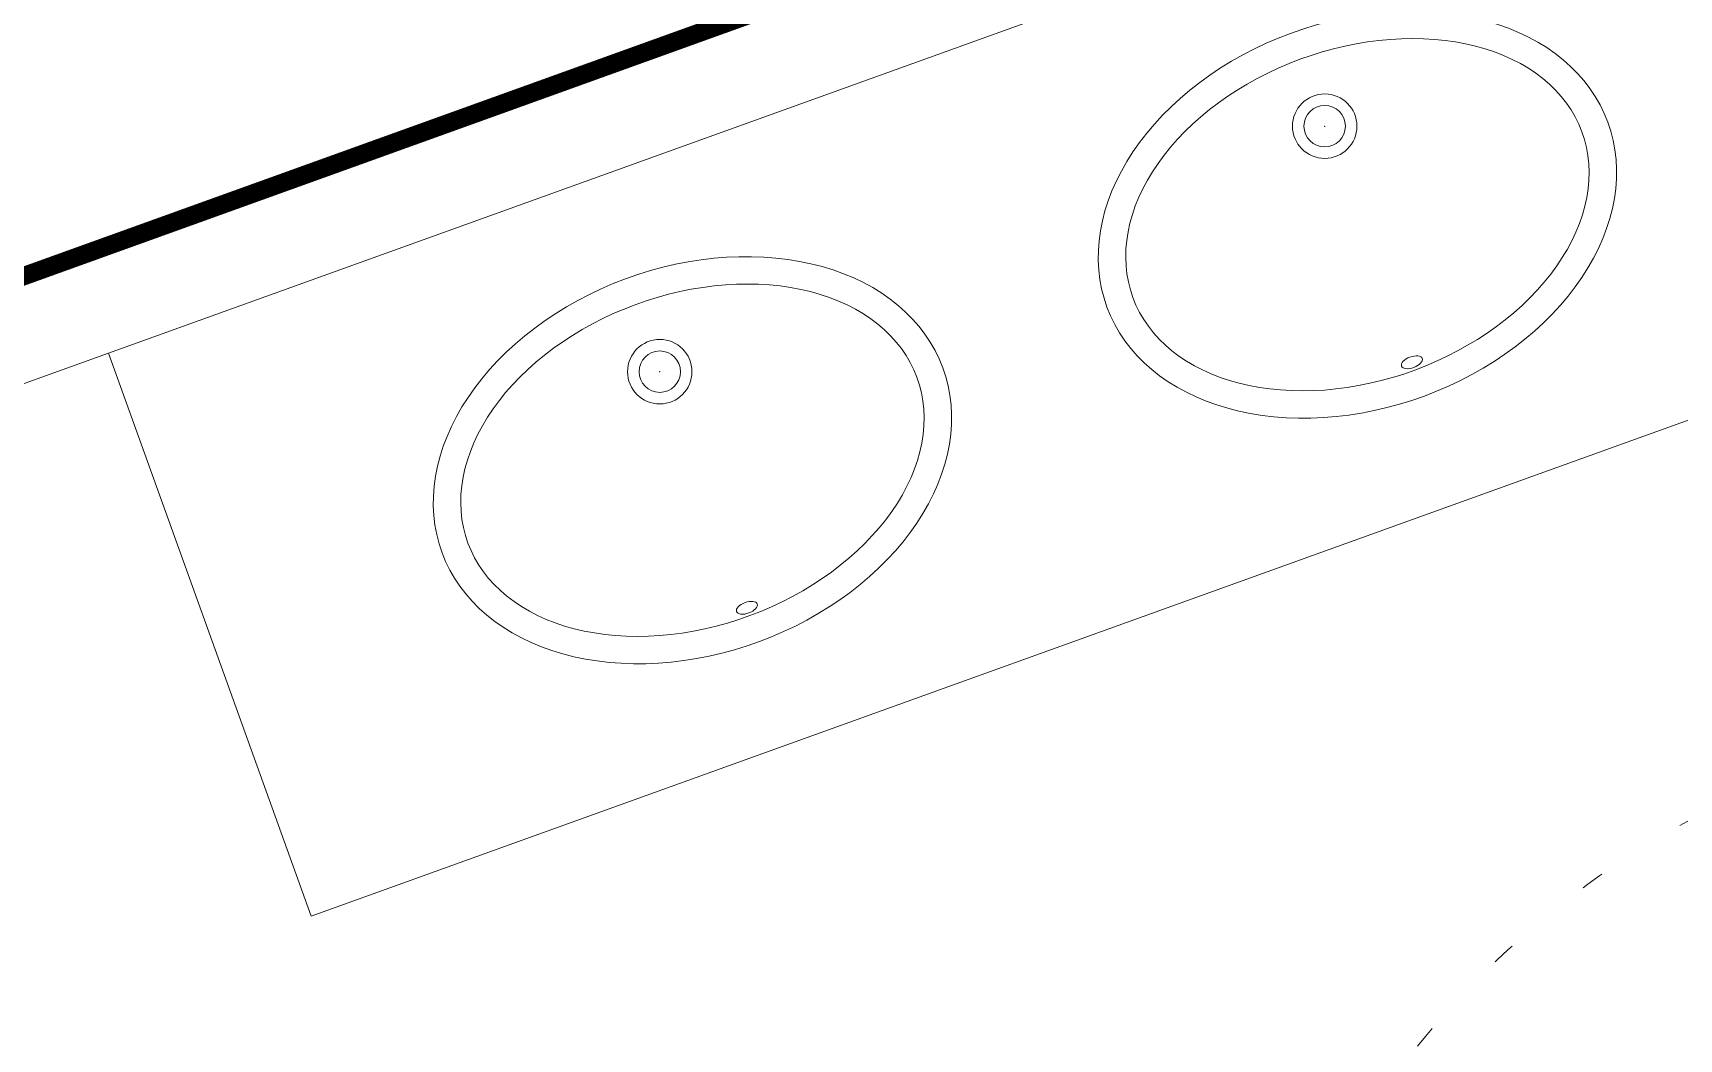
# Model space of a CAD drawing. Header units: centimetres. Extents: x 139057 to 200038, y 34824 to 80516.
# Drawn here: x 176287.4 to 176466.2, y 55822.4 to 55931.7 of the extents above; entities that cross this region are included whole.
import ezdxf

# ---------------------------------------------------------------- set-up
doc = ezdxf.new("R2010")
doc.units = ezdxf.units.CM
doc.header["$LTSCALE"] = 100
doc.linetypes.add('HIDDEN4', pattern=[0.125, 0.025, -0.1])
doc.layers.get('0').update_dxf_attribs({"lineweight": 0})
for name, color, linetype, lineweight in [('430_TAVOLATI_001-AM_0', 3, 'Continuous', 0), ('441_SERRAMENTI_001-AM_0', 1, 'Continuous', 0), ('442_SANITARI_001-AM_0', 6, 'Continuous', 0)]:
    doc.layers.add(name, color=color, linetype=linetype, lineweight=lineweight)
doc.layers.add('giunti ottone', color=7, linetype='Continuous', true_color=0xcbbc95)

# ---------------------------------------------------------------- blocks, each defined once
blk = doc.blocks.new('2908s__p')
for points in [[(29, -21), (28.965, -19.97), (28.86, -18.942), (28.686, -17.919), (28.443, -16.904), (28.131, -15.898), (27.751, -14.905), (27.305, -13.926), (26.792, -12.964), (26.216, -12.022), (25.576, -11.101), (24.874, -10.204), (24.113, -9.334), (23.293, -8.491), (22.417, -7.678), (21.488, -6.898), (20.506, -6.151), (19.475, -5.441), (18.397, -4.767), (17.275, -4.133), (16.111, -3.54), (14.909, -2.988), (13.67, -2.48), (12.399, -2.017), (11.098, -1.599), (9.77, -1.228), (8.418, -0.905), (7.046, -0.63), (5.658, -0.404), (4.255, -0.228), (2.842, -0.102), (1.423, -0.026), (0, 0), (-1.423, -0.026), (-2.843, -0.102), (-4.255, -0.228), (-5.658, -0.404), (-7.046, -0.63), (-8.418, -0.905), (-9.77, -1.228), (-11.098, -1.599), (-12.399, -2.017), (-13.671, -2.48), (-14.909, -2.988), (-16.112, -3.54), (-17.275, -4.133), (-18.397, -4.767), (-19.475, -5.441), (-20.506, -6.151), (-21.488, -6.898), (-22.417, -7.678), (-23.293, -8.491), (-24.113, -9.334), (-24.874, -10.204), (-25.576, -11.101), (-26.216, -12.022), (-26.793, -12.964), (-27.305, -13.926), (-27.751, -14.905), (-28.131, -15.898), (-28.443, -16.904), (-28.686, -17.919), (-28.86, -18.942), (-28.965, -19.97), (-29, -21), (-28.965, -22.031), (-28.86, -23.059), (-28.686, -24.082), (-28.443, -25.097), (-28.131, -26.103), (-27.751, -27.096), (-27.305, -28.075), (-26.793, -29.037), (-26.216, -29.979), (-25.576, -30.9), (-24.874, -31.797), (-24.113, -32.667), (-23.293, -33.51), (-22.417, -34.323), (-21.488, -35.103), (-20.506, -35.85), (-19.475, -36.56), (-18.397, -37.234), (-17.275, -37.868), (-16.112, -38.461), (-14.909, -39.013), (-13.671, -39.521), (-12.399, -39.984), (-11.098, -40.402), (-9.77, -40.773), (-8.418, -41.096), (-7.046, -41.371), (-5.658, -41.597), (-4.255, -41.773), (-2.843, -41.899), (-1.423, -41.975), (0, -42), (1.423, -41.975), (2.842, -41.899), (4.255, -41.773), (5.658, -41.597), (7.046, -41.371), (8.418, -41.096), (9.77, -40.773), (11.098, -40.402), (12.399, -39.984), (13.67, -39.521), (14.909, -39.013), (16.111, -38.461), (17.275, -37.868), (18.397, -37.234), (19.475, -36.56), (20.506, -35.85), (21.488, -35.103), (22.417, -34.323), (23.293, -33.51), (24.113, -32.667), (24.874, -31.797), (25.576, -30.9), (26.216, -29.979), (26.792, -29.037), (27.305, -28.075), (27.751, -27.096), (28.131, -26.103), (28.443, -25.097), (28.686, -24.082), (28.86, -23.059), (28.965, -22.031), (29, -21)], [(26, -21), (25.969, -20.117), (25.875, -19.236), (25.719, -18.359), (25.5, -17.489), (25.221, -16.627), (24.88, -15.775), (24.48, -14.936), (24.021, -14.112), (23.504, -13.304), (22.93, -12.515), (22.301, -11.747), (21.618, -11), (20.883, -10.278), (20.098, -9.581), (19.265, -8.912), (18.385, -8.273), (17.46, -7.663), (16.494, -7.086), (15.488, -6.543), (14.445, -6.034), (13.367, -5.561), (12.256, -5.126), (11.116, -4.729), (9.95, -4.371), (8.759, -4.053), (7.547, -3.776), (6.317, -3.54), (5.072, -3.346), (3.815, -3.195), (2.548, -3.087), (1.276, -3.022), (0, -3), (-1.276, -3.022), (-2.548, -3.087), (-3.815, -3.195), (-5.072, -3.346), (-6.318, -3.54), (-7.547, -3.776), (-8.759, -4.053), (-9.95, -4.371), (-11.116, -4.729), (-12.256, -5.126), (-13.367, -5.561), (-14.445, -6.034), (-15.488, -6.543), (-16.494, -7.086), (-17.461, -7.663), (-18.385, -8.273), (-19.265, -8.912), (-20.098, -9.581), (-20.883, -10.278), (-21.618, -11), (-22.301, -11.747), (-22.93, -12.515), (-23.504, -13.304), (-24.021, -14.112), (-24.48, -14.936), (-24.88, -15.775), (-25.221, -16.627), (-25.5, -17.489), (-25.719, -18.359), (-25.875, -19.236), (-25.969, -20.117), (-26, -21), (-25.969, -21.884), (-25.875, -22.765), (-25.719, -23.642), (-25.5, -24.512), (-25.221, -25.374), (-24.88, -26.226), (-24.48, -27.065), (-24.021, -27.889), (-23.504, -28.696), (-22.93, -29.486), (-22.301, -30.254), (-21.618, -31.001), (-20.883, -31.723), (-20.098, -32.42), (-19.265, -33.089), (-18.385, -33.728), (-17.461, -34.338), (-16.494, -34.915), (-15.488, -35.458), (-14.445, -35.967), (-13.367, -36.44), (-12.256, -36.875), (-11.116, -37.272), (-9.95, -37.63), (-8.759, -37.948), (-7.547, -38.225), (-6.318, -38.461), (-5.072, -38.655), (-3.815, -38.806), (-2.548, -38.914), (-1.276, -38.979), (0, -39), (1.276, -38.979), (2.548, -38.914), (3.815, -38.806), (5.072, -38.655), (6.317, -38.461), (7.547, -38.225), (8.759, -37.948), (9.95, -37.63), (11.116, -37.272), (12.256, -36.875), (13.367, -36.44), (14.445, -35.967), (15.488, -35.458), (16.494, -34.915), (17.46, -34.338), (18.385, -33.728), (19.265, -33.089), (20.098, -32.42), (20.883, -31.723), (21.618, -31.001), (22.301, -30.254), (22.93, -29.486), (23.504, -28.696), (24.021, -27.889), (24.48, -27.065), (24.88, -26.226), (25.221, -25.374), (25.5, -24.512), (25.719, -23.642), (25.875, -22.765), (25.969, -21.884), (26, -21)], [(1.2, -38.089), (1.177, -37.972), (1.109, -37.86), (0.998, -37.756), (0.848, -37.665), (0.667, -37.591), (0.459, -37.535), (0.234, -37.501), (0, -37.489), (-0.234, -37.501), (-0.459, -37.535), (-0.667, -37.591), (-0.849, -37.665), (-0.998, -37.756), (-1.109, -37.86), (-1.177, -37.972), (-1.2, -38.089), (-1.177, -38.206), (-1.109, -38.319), (-0.998, -38.423), (-0.849, -38.514), (-0.667, -38.588), (-0.459, -38.644), (-0.234, -38.678), (0, -38.689), (0.234, -38.678), (0.459, -38.644), (0.667, -38.588), (0.848, -38.514), (0.998, -38.423), (1.109, -38.319), (1.177, -38.206), (1.2, -38.089)]]:
    blk.add_lwpolyline(points)
for radius in [3.5, 2.25]:
    blk.add_circle((0, -10.75), radius)
blk.add_point((0, -10.75))
blk = doc.blocks.new('ei80')
at = {"linetype": 'HIDDEN4', "extrusion": (-1.73409e-05, -6.30277e-06, 1)}
blk.add_arc((14844251.86, 36716677.09, -488.83), 98.2, 22.8657, 203.1891, dxfattribs=at)

msp = doc.modelspace()

# ---------------------------------------------------------------- linework, layer by layer
at = {"layer": '430_TAVOLATI_001-AM_0', "elevation": 0}
msp.add_lwpolyline([(176651.78, 55791.35), (176633.34, 55827.1), (176643.09, 55832.16), (176656.43, 55806.35), (176822.87, 55892.49), (176738.48, 56056.4), (176561.18, 55992.54), (176601.95, 55912.17), (176592.17, 55907.13), (176550.63, 55988.75), (176273.46, 55888.9), (176269.73, 55899.25), (176787.53, 56085.76), (176794.99, 56072.76), (176754.09, 56058.03), (176840.85, 55889.41), (176651.78, 55791.35)], dxfattribs=at)
at = {"layer": '442_SANITARI_001-AM_0'}
for p, q in [((176580.35, 55930.35, 0), (176317.63, 55835.72, 0)), ((176317.63, 55835.72, 0), (176295.6, 55896.88, 0))]:
    msp.add_line(p, q, dxfattribs=at)
at = {"layer": 'giunti ottone', "linetype": 'Continuous', "lineweight": 18, "const_width": 2, "elevation": 0}
msp.add_lwpolyline([(174980.3, 55564.7, -0.590884), (175036.77, 55541.45), (175135.08, 55139.5), (175136.68, 55135.07), (175797.68, 55373.16), (175684.15, 55688.31), (176834.55, 56102.68), (176837.55, 56097.52), (176908.94, 56139.06), (176874.83, 56194.23), (176730.24, 56428), (176624.02, 56582), (176532.15, 56714.88), (176415.94, 56627.32), (176182.89, 56929.33), (176298.44, 57018.49), (176221, 57111.14), (176193.35, 57144.26), (176075.59, 57282.36), (175972.66, 57403.17), (175851.48, 57316.96), (175882.05, 57273.79), (175865.73, 57262.24)], format="xyb", dxfattribs=at)

# ---------------------------------------------------------------- block references
at = {"layer": '441_SERRAMENTI_001-AM_0'}
msp.add_blockref('ei80', (-14667737.73, -36660917.3), dxfattribs=at)
at = {"layer": '442_SANITARI_001-AM_0', "xscale": -1, "rotation": 20.26808559047647}
for p in [(176424.01, 55931.61, 0), (176351.77, 55904.94, 0)]:
    msp.add_blockref('2908s__p', p, dxfattribs=at)

doc.saveas('drawing.dxf')
